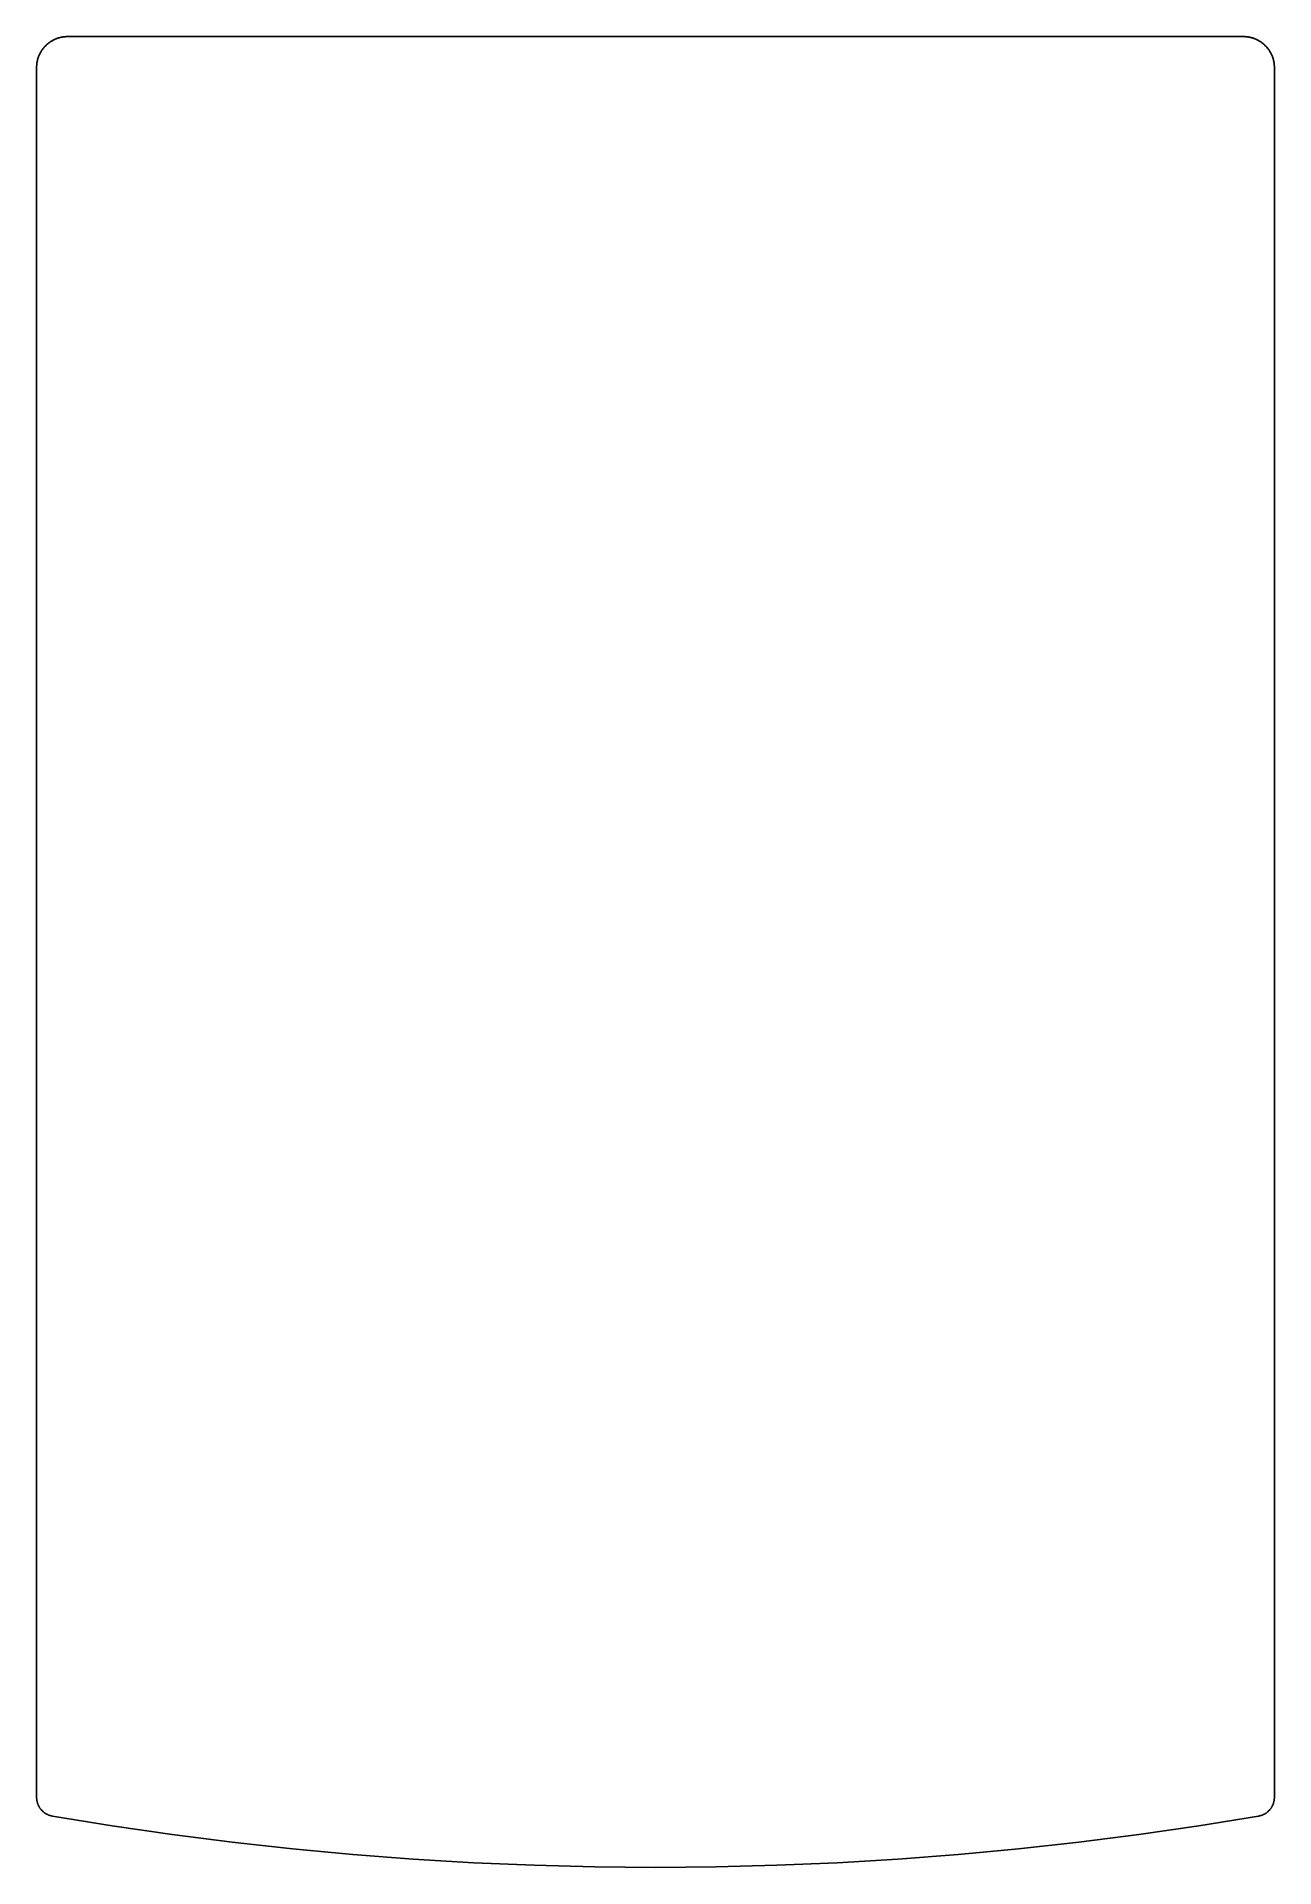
# Model space of a CAD drawing. Header units: metres. Extents: x 60 to 320, y 83 to 468.
import ezdxf

# ---------------------------------------------------------------- set-up
doc = ezdxf.new("R2010")
doc.units = ezdxf.units.M

msp = doc.modelspace()

# ---------------------------------------------------------------- linework, layer by layer
for p, q in [((60.8779, 465.302), (60.8086, 465.212)), ((60.9482, 465.391), (60.8779, 465.302)), ((61.0205, 465.478), (60.9482, 465.391)), ((61.0947, 465.565), (61.0205, 465.478)), ((61.1699, 465.65), (61.0947, 465.565)), ((61.2461, 465.733), (61.1699, 465.65)), ((61.3242, 465.816), (61.2461, 465.733)), ((61.4033, 465.897), (61.3242, 465.816)), ((61.4844, 465.976), (61.4033, 465.897)), ((61.5674, 466.054), (61.4844, 465.976)), ((61.6504, 466.13), (61.5674, 466.054)), ((61.7354, 466.205), (61.6504, 466.13)), ((61.9092, 466.352), (61.7354, 466.205)), ((61.998, 466.422), (61.9092, 466.352)), ((62.0879, 466.491), (61.998, 466.422)), ((62.1797, 466.559), (62.0879, 466.491)), ((62.2715, 466.624), (62.1797, 466.559)), ((62.3652, 466.689), (62.2715, 466.624)), ((62.46, 466.751), (62.3652, 466.689)), ((62.5557, 466.813), (62.46, 466.751)), ((62.6523, 466.871), (62.5557, 466.813)), ((62.75, 466.929), (62.6523, 466.871)), ((62.8486, 466.985), (62.75, 466.929)), ((62.9482, 467.039), (62.8486, 466.985)), ((63.0488, 467.092), (62.9482, 467.039)), ((63.1504, 467.142), (63.0488, 467.092)), ((63.2529, 467.191), (63.1504, 467.142)), ((63.3564, 467.238), (63.2529, 467.191)), ((63.46, 467.283), (63.3564, 467.238)), ((63.5654, 467.326), (63.46, 467.283)), ((63.6709, 467.368), (63.5654, 467.326)), ((63.7773, 467.408), (63.6709, 467.368)), ((63.8838, 467.446), (63.7773, 467.408)), ((63.9912, 467.482), (63.8838, 467.446)), ((64.0996, 467.516), (63.9912, 467.482)), ((64.208, 467.548), (64.0996, 467.516)), ((64.3174, 467.578), (64.208, 467.548)), ((64.4277, 467.607), (64.3174, 467.578)), ((64.6484, 467.658), (64.4277, 467.607)), ((64.7598, 467.681), (64.6484, 467.658)), ((64.8711, 467.701), (64.7598, 467.681)), ((64.9834, 467.72), (64.8711, 467.701)), ((65.0957, 467.737), (64.9834, 467.72)), ((65.3203, 467.765), (65.0957, 467.737)), ((65.4336, 467.776), (65.3203, 467.765)), ((65.5469, 467.784), (65.4336, 467.776)), ((65.6602, 467.791), (65.5469, 467.784)), ((65.7734, 467.796), (65.6602, 467.791)), ((65.8867, 467.799), (65.7734, 467.796)), ((66, 467.8), (65.8867, 467.799)), ((313, 467.8), (66, 467.8)), ((313.113, 467.799), (313, 467.8)), ((313.227, 467.796), (313.113, 467.799)), ((313.34, 467.791), (313.227, 467.796)), ((313.453, 467.784), (313.34, 467.791)), ((313.566, 467.776), (313.453, 467.784)), ((313.68, 467.765), (313.566, 467.776)), ((313.904, 467.737), (313.68, 467.765)), ((314.017, 467.72), (313.904, 467.737)), ((314.129, 467.701), (314.017, 467.72)), ((314.24, 467.681), (314.129, 467.701)), ((314.352, 467.658), (314.24, 467.681)), ((314.572, 467.607), (314.352, 467.658)), ((314.683, 467.578), (314.572, 467.607)), ((314.792, 467.548), (314.683, 467.578)), ((314.9, 467.516), (314.792, 467.548)), ((315.009, 467.482), (314.9, 467.516)), ((315.116, 467.446), (315.009, 467.482)), ((315.223, 467.408), (315.116, 467.446)), ((315.329, 467.368), (315.223, 467.408)), ((315.435, 467.326), (315.329, 467.368)), ((315.54, 467.283), (315.435, 467.326)), ((315.644, 467.238), (315.54, 467.283)), ((315.747, 467.191), (315.644, 467.238)), ((315.85, 467.142), (315.747, 467.191)), ((315.951, 467.092), (315.85, 467.142)), ((316.052, 467.039), (315.951, 467.092)), ((316.151, 466.985), (316.052, 467.039)), ((316.25, 466.929), (316.151, 466.985)), ((316.348, 466.871), (316.25, 466.929)), ((316.444, 466.813), (316.348, 466.871)), ((316.54, 466.751), (316.444, 466.813)), ((316.635, 466.689), (316.54, 466.751)), ((316.729, 466.624), (316.635, 466.689)), ((316.82, 466.559), (316.729, 466.624)), ((316.912, 466.491), (316.82, 466.559)), ((317.002, 466.422), (316.912, 466.491)), ((317.091, 466.352), (317.002, 466.422)), ((317.265, 466.205), (317.091, 466.352)), ((317.35, 466.13), (317.265, 466.205)), ((317.433, 466.054), (317.35, 466.13)), ((317.516, 465.976), (317.433, 466.054)), ((317.597, 465.897), (317.516, 465.976)), ((317.676, 465.816), (317.597, 465.897)), ((317.754, 465.733), (317.676, 465.816)), ((317.83, 465.65), (317.754, 465.733)), ((317.905, 465.565), (317.83, 465.65)), ((318.052, 465.391), (317.905, 465.565)), ((318.122, 465.302), (318.052, 465.391)), ((318.191, 465.212), (318.122, 465.302)), ((59.501, 461.413), (59.5, 461.3)), ((59.5039, 461.527), (59.501, 461.413)), ((59.5088, 461.64), (59.5039, 461.527)), ((59.5156, 461.753), (59.5088, 461.64)), ((59.5244, 461.866), (59.5156, 461.753)), ((59.5352, 461.98), (59.5244, 461.866)), ((59.5488, 462.092), (59.5352, 461.98)), ((59.5635, 462.204), (59.5488, 462.092)), ((59.5801, 462.317), (59.5635, 462.204)), ((59.5986, 462.429), (59.5801, 462.317)), ((59.6191, 462.54), (59.5986, 462.429)), ((59.6416, 462.652), (59.6191, 462.54)), ((59.667, 462.762), (59.6416, 462.652)), ((59.6934, 462.872), (59.667, 462.762)), ((59.7217, 462.983), (59.6934, 462.872)), ((59.752, 463.092), (59.7217, 462.983)), ((59.7842, 463.2), (59.752, 463.092)), ((59.8184, 463.309), (59.7842, 463.2)), ((59.8545, 463.416), (59.8184, 463.309)), ((59.8916, 463.523), (59.8545, 463.416)), ((59.9316, 463.629), (59.8916, 463.523)), ((59.9736, 463.735), (59.9316, 463.629)), ((60.0166, 463.84), (59.9736, 463.735)), ((60.0615, 463.944), (60.0166, 463.84)), ((60.1094, 464.047), (60.0615, 463.944)), ((60.1582, 464.15), (60.1094, 464.047)), ((60.208, 464.251), (60.1582, 464.15)), ((60.2607, 464.352), (60.208, 464.251)), ((60.3154, 464.451), (60.2607, 464.352)), ((60.3711, 464.55), (60.3154, 464.451)), ((60.4287, 464.648), (60.3711, 464.55)), ((60.4873, 464.744), (60.4287, 464.648)), ((60.5488, 464.84), (60.4873, 464.744)), ((60.6113, 464.935), (60.5488, 464.84)), ((60.6758, 465.029), (60.6113, 464.935)), ((60.7412, 465.12), (60.6758, 465.029)), ((60.8086, 465.212), (60.7412, 465.12)), ((318.259, 465.12), (318.191, 465.212)), ((318.324, 465.029), (318.259, 465.12)), ((318.389, 464.935), (318.324, 465.029)), ((318.451, 464.84), (318.389, 464.935)), ((318.513, 464.744), (318.451, 464.84)), ((318.571, 464.648), (318.513, 464.744)), ((318.629, 464.55), (318.571, 464.648)), ((318.685, 464.451), (318.629, 464.55)), ((318.739, 464.352), (318.685, 464.451)), ((318.792, 464.251), (318.739, 464.352)), ((318.842, 464.15), (318.792, 464.251)), ((318.891, 464.047), (318.842, 464.15)), ((318.938, 463.944), (318.891, 464.047)), ((318.983, 463.84), (318.938, 463.944)), ((319.026, 463.735), (318.983, 463.84)), ((319.068, 463.629), (319.026, 463.735)), ((319.108, 463.523), (319.068, 463.629)), ((319.146, 463.416), (319.108, 463.523)), ((319.182, 463.309), (319.146, 463.416)), ((319.216, 463.2), (319.182, 463.309)), ((319.248, 463.092), (319.216, 463.2)), ((319.278, 462.983), (319.248, 463.092)), ((319.307, 462.872), (319.278, 462.983)), ((319.333, 462.762), (319.307, 462.872)), ((319.358, 462.652), (319.333, 462.762)), ((319.381, 462.54), (319.358, 462.652)), ((319.401, 462.429), (319.381, 462.54)), ((319.42, 462.317), (319.401, 462.429)), ((319.437, 462.204), (319.42, 462.317)), ((319.451, 462.092), (319.437, 462.204)), ((319.465, 461.98), (319.451, 462.092)), ((319.476, 461.866), (319.465, 461.98)), ((319.484, 461.753), (319.476, 461.866)), ((319.491, 461.64), (319.484, 461.753)), ((319.496, 461.527), (319.491, 461.64)), ((319.499, 461.413), (319.496, 461.527)), ((319.5, 461.3), (319.499, 461.413)), ((59.5, 461.3), (59.5, 98.0176)), ((319.5, 98.0176), (319.5, 461.3)), ((59.5, 98.0176), (59.502, 97.8789)), ((59.502, 97.8789), (59.5059, 97.8105)), ((59.5059, 97.8105), (59.5098, 97.7412)), ((59.5098, 97.7412), (59.5146, 97.6719)), ((59.5146, 97.6719), (59.5215, 97.6035)), ((59.5215, 97.6035), (59.5293, 97.5342)), ((59.5293, 97.5342), (59.5381, 97.4658)), ((59.5381, 97.4658), (59.5596, 97.3291)), ((59.5596, 97.3291), (59.5723, 97.2607)), ((59.5723, 97.2607), (59.5859, 97.1943)), ((59.5859, 97.1943), (59.6006, 97.126)), ((59.6006, 97.126), (59.6338, 96.9912)), ((59.6338, 96.9912), (59.6523, 96.9248)), ((59.6523, 96.9248), (59.6719, 96.8584)), ((59.6719, 96.8584), (59.6924, 96.792)), ((59.6924, 96.792), (59.7139, 96.7266)), ((59.7139, 96.7266), (59.7373, 96.6611)), ((59.7373, 96.6611), (59.7607, 96.5967)), ((59.7607, 96.5967), (59.7861, 96.5322)), ((59.7861, 96.5322), (59.8125, 96.4678)), ((59.8125, 96.4678), (59.8398, 96.4043)), ((59.8398, 96.4043), (59.8682, 96.3408)), ((59.8682, 96.3408), (59.8975, 96.2783)), ((59.8975, 96.2783), (59.96, 96.1553)), ((59.96, 96.1553), (59.9932, 96.0938)), ((319.007, 96.0938), (319.04, 96.1553)), ((319.04, 96.1553), (319.103, 96.2783)), ((319.103, 96.2783), (319.132, 96.3408)), ((319.132, 96.3408), (319.188, 96.4678)), ((319.188, 96.4678), (319.239, 96.5967)), ((319.239, 96.5967), (319.263, 96.6611)), ((319.263, 96.6611), (319.286, 96.7266)), ((319.286, 96.7266), (319.308, 96.792)), ((319.308, 96.792), (319.328, 96.8584)), ((319.328, 96.8584), (319.348, 96.9248)), ((319.348, 96.9248), (319.366, 96.9912)), ((319.366, 96.9912), (319.399, 97.126)), ((319.399, 97.126), (319.414, 97.1943)), ((319.414, 97.1943), (319.428, 97.2607)), ((319.428, 97.2607), (319.44, 97.3291)), ((319.44, 97.3291), (319.462, 97.4658)), ((319.462, 97.4658), (319.471, 97.5342)), ((319.471, 97.5342), (319.479, 97.6035)), ((319.479, 97.6035), (319.485, 97.6719)), ((319.485, 97.6719), (319.49, 97.7412)), ((319.49, 97.7412), (319.494, 97.8105)), ((319.494, 97.8105), (319.498, 97.8789)), ((319.498, 97.8789), (319.5, 98.0176)), ((59.9932, 96.0938), (60.0264, 96.0342)), ((60.0264, 96.0342), (60.0615, 95.9736)), ((60.0615, 95.9736), (60.1338, 95.8564)), ((60.1338, 95.8564), (60.1719, 95.7988)), ((60.1719, 95.7988), (60.2109, 95.7412)), ((60.2109, 95.7412), (60.251, 95.6846)), ((60.251, 95.6846), (60.333, 95.5732)), ((60.333, 95.5732), (60.376, 95.5195)), ((60.376, 95.5195), (60.4199, 95.4658)), ((60.4199, 95.4658), (60.5098, 95.3604)), ((60.5098, 95.3604), (60.6035, 95.2588)), ((60.6035, 95.2588), (60.6514, 95.209)), ((60.6514, 95.209), (60.7012, 95.1602)), ((60.7012, 95.1602), (60.751, 95.1123)), ((60.751, 95.1123), (60.8525, 95.0186)), ((60.8525, 95.0186), (60.958, 94.9287)), ((60.958, 94.9287), (61.0117, 94.8857)), ((61.0117, 94.8857), (61.0664, 94.8428)), ((61.0664, 94.8428), (61.1777, 94.7607)), ((61.1777, 94.7607), (61.2344, 94.7207)), ((61.2344, 94.7207), (61.3496, 94.6445)), ((61.3496, 94.6445), (61.4082, 94.6084)), ((61.4082, 94.6084), (61.4678, 94.5723)), ((61.4678, 94.5723), (61.5273, 94.5381)), ((61.5273, 94.5381), (61.5879, 94.5039)), ((61.5879, 94.5039), (61.6494, 94.4717)), ((61.6494, 94.4717), (61.7725, 94.4092)), ((61.7725, 94.4092), (61.8359, 94.3799)), ((61.8359, 94.3799), (61.8984, 94.3525)), ((61.8984, 94.3525), (61.9619, 94.3252)), ((61.9619, 94.3252), (62.0264, 94.2988)), ((62.0264, 94.2988), (62.0908, 94.2744)), ((62.0908, 94.2744), (62.1562, 94.25)), ((62.1562, 94.25), (62.2217, 94.2275)), ((62.2217, 94.2275), (62.2871, 94.2061)), ((62.2871, 94.2061), (62.3535, 94.1855)), ((62.3535, 94.1855), (62.4199, 94.166)), ((62.4199, 94.166), (62.4863, 94.1484)), ((62.4863, 94.1484), (62.5537, 94.1309)), ((62.5537, 94.1309), (62.6211, 94.1152)), ((62.6211, 94.1152), (62.6885, 94.1006)), ((62.6885, 94.1006), (62.7559, 94.0869)), ((62.7559, 94.0869), (62.8242, 94.0752)), ((62.8242, 94.0752), (75.3877, 92.0312)), ((303.612, 92.0312), (316.176, 94.0752)), ((316.176, 94.0752), (316.244, 94.0869)), ((316.244, 94.0869), (316.312, 94.1006)), ((316.312, 94.1006), (316.379, 94.1152)), ((316.379, 94.1152), (316.446, 94.1309)), ((316.446, 94.1309), (316.514, 94.1484)), ((316.514, 94.1484), (316.58, 94.166)), ((316.58, 94.166), (316.646, 94.1855)), ((316.646, 94.1855), (316.713, 94.2061)), ((316.713, 94.2061), (316.778, 94.2275)), ((316.778, 94.2275), (316.844, 94.25)), ((316.844, 94.25), (316.909, 94.2744)), ((316.909, 94.2744), (316.974, 94.2988)), ((316.974, 94.2988), (317.038, 94.3252)), ((317.038, 94.3252), (317.102, 94.3525)), ((317.102, 94.3525), (317.164, 94.3799)), ((317.164, 94.3799), (317.228, 94.4092)), ((317.228, 94.4092), (317.351, 94.4717)), ((317.351, 94.4717), (317.412, 94.5039)), ((317.412, 94.5039), (317.473, 94.5381)), ((317.473, 94.5381), (317.532, 94.5723)), ((317.532, 94.5723), (317.592, 94.6084)), ((317.592, 94.6084), (317.65, 94.6445)), ((317.65, 94.6445), (317.766, 94.7207)), ((317.766, 94.7207), (317.822, 94.7607)), ((317.822, 94.7607), (317.934, 94.8428)), ((317.934, 94.8428), (317.988, 94.8857)), ((317.988, 94.8857), (318.042, 94.9287)), ((318.042, 94.9287), (318.147, 95.0186)), ((318.147, 95.0186), (318.249, 95.1123)), ((318.249, 95.1123), (318.299, 95.1602)), ((318.299, 95.1602), (318.349, 95.209)), ((318.349, 95.209), (318.396, 95.2588)), ((318.396, 95.2588), (318.49, 95.3604)), ((318.49, 95.3604), (318.58, 95.4658)), ((318.58, 95.4658), (318.624, 95.5195)), ((318.624, 95.5195), (318.667, 95.5732)), ((318.667, 95.5732), (318.749, 95.6846)), ((318.749, 95.6846), (318.789, 95.7412)), ((318.789, 95.7412), (318.828, 95.7988)), ((318.828, 95.7988), (318.866, 95.8564)), ((318.866, 95.8564), (318.938, 95.9736)), ((318.938, 95.9736), (318.974, 96.0342)), ((318.974, 96.0342), (319.007, 96.0938)), ((75.3877, 92.0312), (87.9844, 90.2021)), ((87.9844, 90.2021), (100.609, 88.5859)), ((100.609, 88.5859), (113.261, 87.1846)), ((265.739, 87.1846), (278.391, 88.5859)), ((278.391, 88.5859), (291.016, 90.2021)), ((291.016, 90.2021), (303.612, 92.0312)), ((113.261, 87.1846), (125.934, 85.998)), ((125.934, 85.998), (138.625, 85.0273)), ((138.625, 85.0273), (151.331, 84.2715)), ((227.669, 84.2715), (240.375, 85.0273)), ((240.375, 85.0273), (253.066, 85.998)), ((253.066, 85.998), (265.739, 87.1846)), ((151.331, 84.2715), (164.048, 83.7314)), ((164.048, 83.7314), (176.772, 83.4082)), ((176.772, 83.4082), (189.5, 83.2998)), ((189.5, 83.2998), (202.228, 83.4082)), ((202.228, 83.4082), (214.952, 83.7314)), ((214.952, 83.7314), (227.669, 84.2715))]:
    msp.add_line(p, q)

doc.saveas('drawing.dxf')
